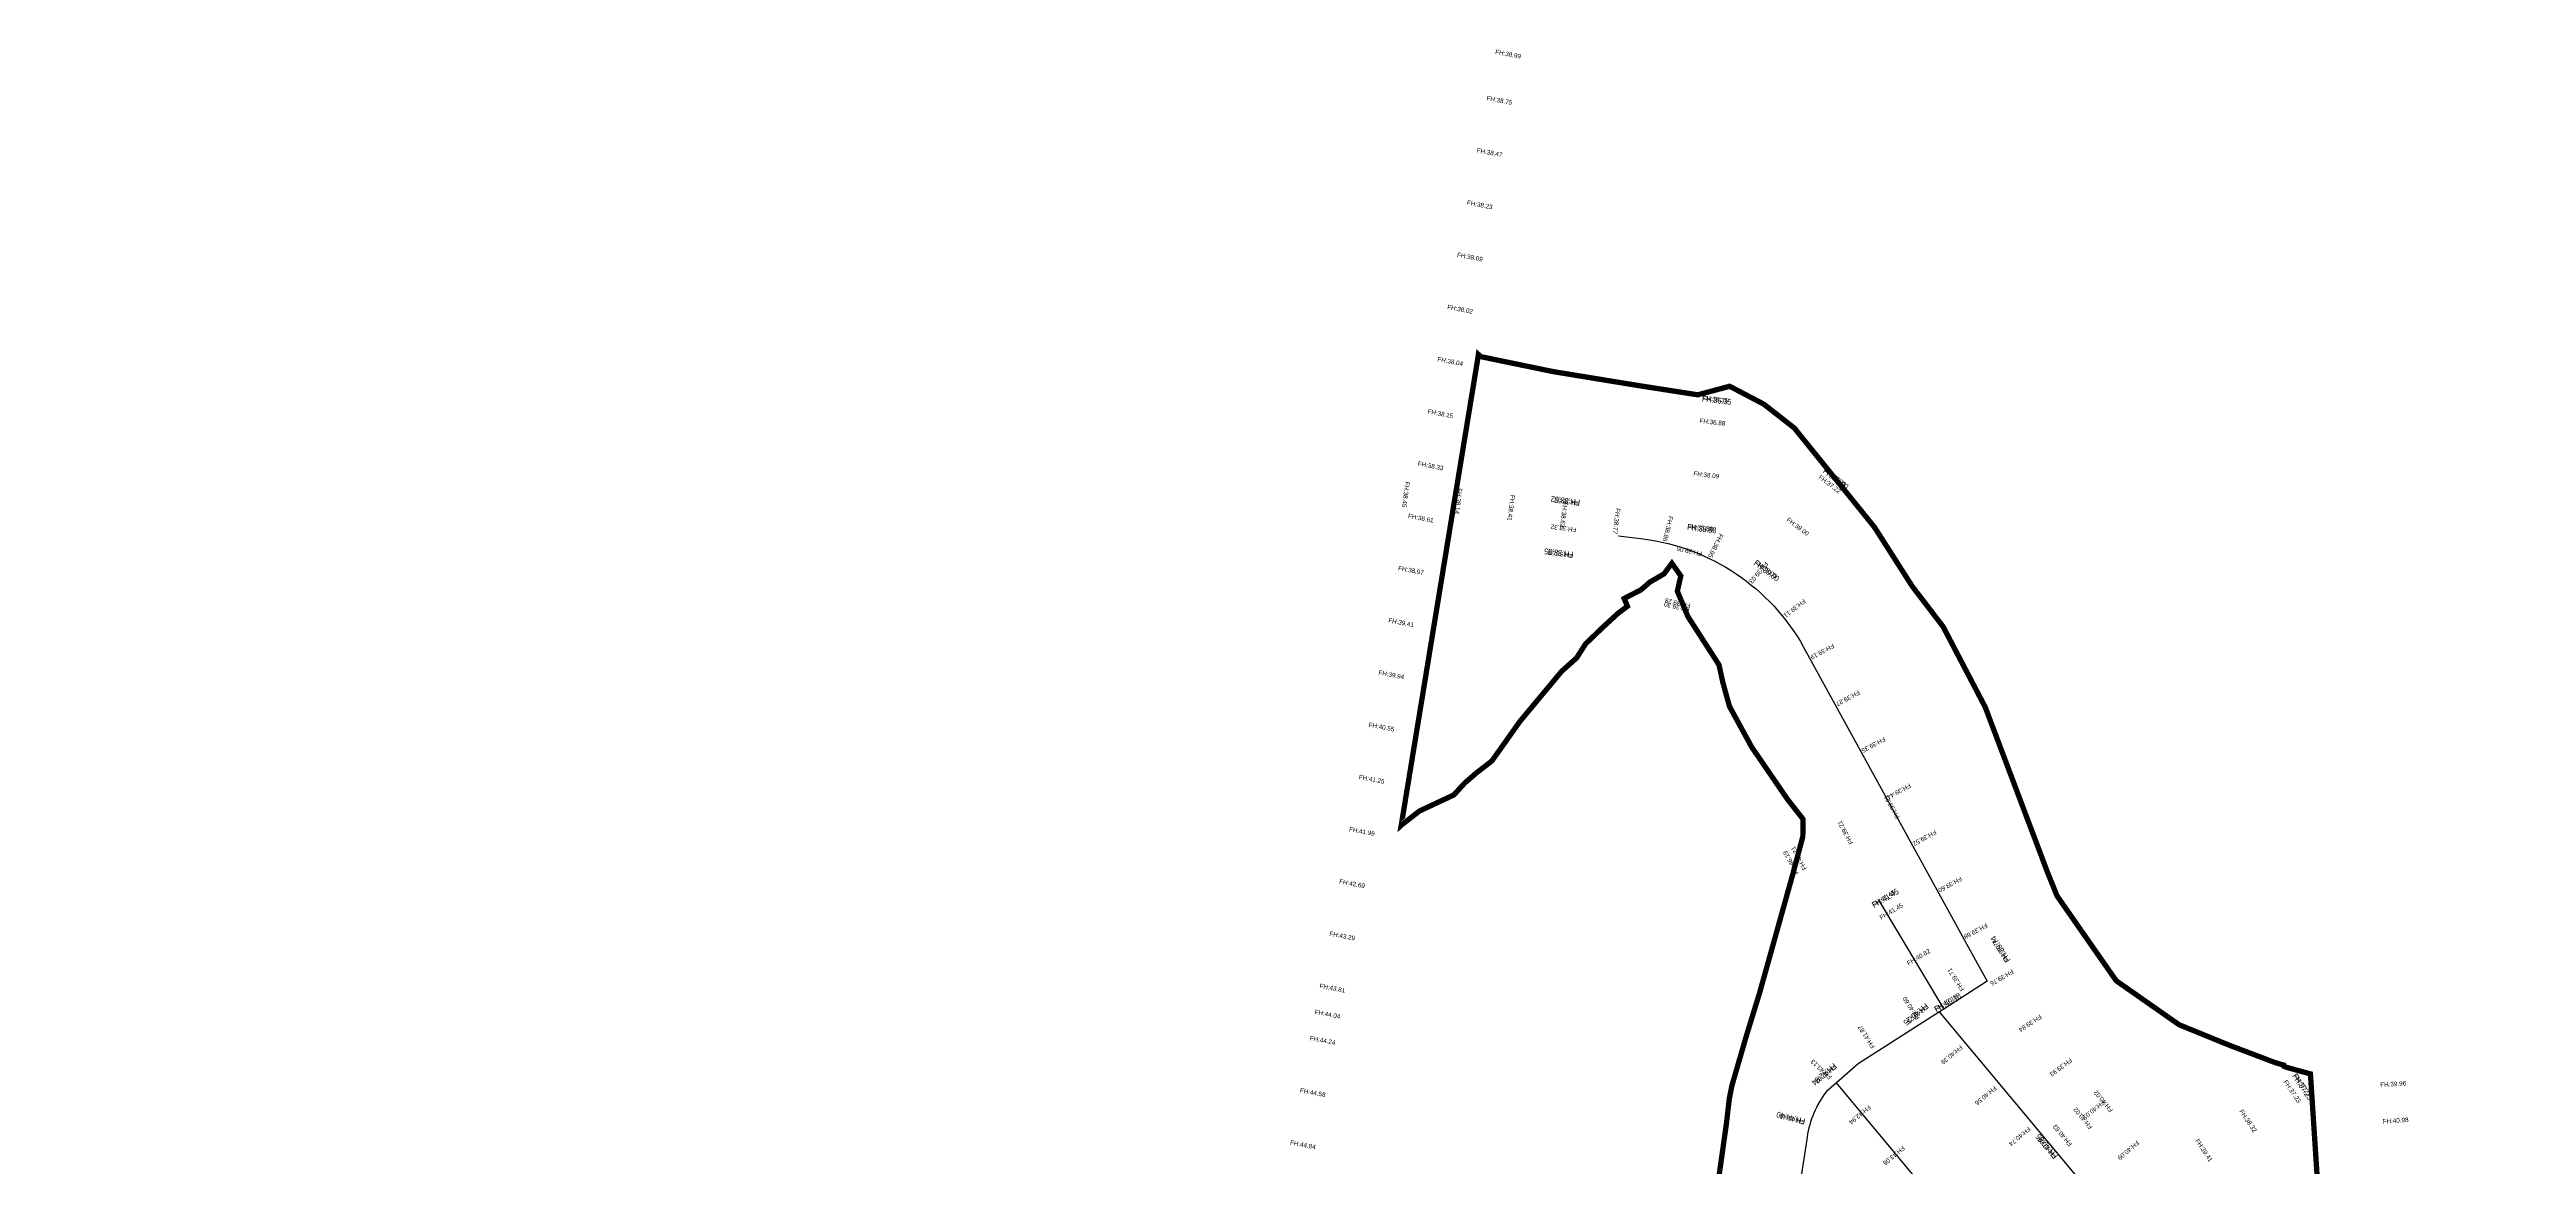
# Model space of a CAD drawing. Header units: millimetres. Extents: x 227572 to 269266, y 328772 to 433188.
# Drawn here: x 237642 to 238575, y 432768 to 433188 of the extents above; entities that cross this region are included whole.
import ezdxf
from ezdxf.enums import TextEntityAlignment as Align

# ---------------------------------------------------------------- set-up
doc = ezdxf.new("R2010")
doc.units = ezdxf.units.MM
doc.linetypes.add('PHANTOM2', pattern=[1.25, 0.625, -0.125, 0.125, -0.125, 0.125, -0.125])
for name, color, linetype in [('+++New_지구계(1안)', 1, 'Continuous'), ('L_diameter', 3, 'Continuous'), ('L_FH', 5, 'Continuous'), ('L_Junction', 1, 'Continuous'), ('L_pipeline', 4, 'Continuous'), ('L_Pipes', 2, 'Continuous'), ('도로체인계획고', 6, 'Continuous')]:
    doc.layers.add(name, color=color, linetype=linetype)
doc.styles.get("Standard").update_dxf_attribs({"font": 'arial.ttf'})

msp = doc.modelspace()

# ---------------------------------------------------------------- linework, layer by layer
at = {"layer": '+++New_지구계(1안)', "color": 1, "linetype": 'PHANTOM2', "ltscale": 40, "const_width": 2, "flags": 128}
msp.add_lwpolyline([(237830.7, 432053.68), (237828.11, 432063.92), (237824.36, 432073.08), (237821.98, 432078.87), (237817.45, 432089.93), (237817.17, 432090.6), (237814.61, 432099.3), (237805.51, 432117.13), (237796.76, 432135.51), (237786.42, 432154.21), (237762.48, 432191.02), (237736.63, 432225.02), (237728.99, 432233.96), (237703.07, 432261.19), (237676.92, 432279.39), (237647.28, 432291.84), (237643.48, 432293.74), (237650.81, 432327.51), (237651.86, 432330.53), (237658.08, 432348.52), (237658.99, 432351.14), (237682.11, 432343.01), (237685.56, 432341.65), (237713.84, 432329.67), (237716.66, 432328.47), (237738.66, 432319.13), (237781.52, 432300.92), (237792.14, 432296.65), (237823.76, 432283.94), (237825.72, 432283.15), (237859.85, 432272.9), (237877.43, 432267.61), (237896.83, 432263.64), (237900.33, 432262.92), (237905.42, 432261.88), (237918.68, 432259.17), (237921.81, 432258.53), (237939.94, 432254.81), (237950.22, 432252.71), (237953.36, 432252.07), (237954.57, 432251.82), (237962.18, 432256.14), (237962.18, 432256.14), (237966.49, 432258.59), (237976.62, 432264.34), (237976.62, 432264.34), (237985.62, 432269.45), (237992.05, 432268.14), (237995.3, 432267.47), (238002.47, 432266), (238005.52, 432265.38), (238020.28, 432262.36), (238020.29, 432262.36), (238021.37, 432262.13), (238022.92, 432267.04), (238024.22, 432271.15), (238031.49, 432292.31), (238031.61, 432292.68), (238034.14, 432300.56), (238035.81, 432306.72), (238037.12, 432311.55), (238040.58, 432325.97), (238043.38, 432337.64), (238043.82, 432339.48), (238049, 432366.13), (238055.05, 432397.26), (238058.39, 432414.43), (238058.95, 432417.31), (238061.72, 432431.58), (238061.72, 432431.57), (238063.75, 432442.03), (238070.55, 432477.45), (238077.33, 432512.78), (238081.88, 432536.49), (238092.02, 432589.32), (238097.33, 432588.57), (238115.98, 432585.43), (238144.81, 432581.2), (238167.15, 432576.67), (238185.56, 432572.95), (238187.83, 432572.49), (238204.27, 432569.16), (238225.42, 432564.88), (238237.14, 432572.34), (238237.85, 432575.28), (238243.26, 432593.47), (238243.69, 432595.36), (238252.43, 432634.32), (238257.79, 432658.18), (238262.22, 432673.18), (238262.83, 432675.25), (238264.43, 432695.42), (238265.56, 432704.66), (238268.57, 432718.93), (238267.94, 432727.81), (238267.89, 432731.15), (238267.79, 432737.09), (238270.07, 432757), (238273.88, 432783.91), (238274.35, 432787.98), (238275.01, 432793.63), (238275.98, 432798.47), (238281.48, 432817.39), (238281.48, 432817.39), (238281.48, 432817.39), (238286.39, 432833.31), (238287.86, 432838.56), (238299.06, 432878.58), (238302.68, 432892.17), (238302.8, 432898.73), (238297.02, 432906.07), (238283.43, 432925.89), (238275.05, 432941.21), (238272.54, 432950.29), (238271.11, 432956.83), (238259.4, 432975.01), (238255.43, 432984.54), (238256.73, 432990.3), (238253.37, 432995.06), (238250.41, 432991.06), (238245.16, 432988.03), (238241.74, 432985.07), (238235.39, 432981.8), (238236.62, 432978.87), (238233.02, 432976.17), (238226.75, 432970.39), (238220.85, 432964.7), (238217.51, 432959.47), (238211.8, 432954.35), (238196.13, 432935.54), (238187.99, 432924.06), (238185.6, 432920.69), (238179.62, 432916.05), (238175.29, 432912.29), (238171.27, 432907.88), (238158.34, 432901.83), (238151.59, 432896.6), (238151.44, 432896.46), (238157.82, 432935.33), (238159.39, 432944.88), (238162.5, 432963.88), (238163.32, 432968.87), (238163.32, 432968.87), (238180.35, 433072.61), (238180.49, 433073.65), (238181.41, 433072.82), (238191.77, 433070.68), (238203.41, 433068.28), (238208.68, 433067.19), (238232.6, 433063.28), (238241.85, 433061.77), (238258.11, 433059.24), (238263.1, 433058.46), (238264.34, 433058.79), (238268.12, 433059.8), (238275.13, 433061.68), (238288.01, 433054.93), (238290.11, 433053.29), (238299.47, 433045.98), (238329.65, 433008.67), (238343.87, 432986.43), (238355.52, 432971.2), (238371.4, 432940.88), (238387.79, 432897.43), (238391.54, 432887.51), (238391.54, 432887.51), (238392.91, 432883.87), (238394.87, 432878.66), (238398.45, 432869.85), (238398.99, 432869.08), (238420.71, 432837.94), (238444.42, 432821.37), (238463.28, 432813.68), (238480.85, 432807.02), (238483.78, 432806.21), (238483.83, 432805.77), (238484.79, 432805.37), (238490.12, 432803.9), (238493.87, 432802.88), (238500.24, 432705.44), (238505.97, 432617.55), (238506.06, 432616.22), (238506.51, 432609.33), (238506.65, 432607.2), (238506.65, 432607.2), (238507.04, 432601.22), (238508.3, 432581.89), (238509.43, 432564.6), (238509.43, 432564.6), (238509.64, 432561.47), (238510.94, 432541.49), (238510.94, 432541.49), (238511.05, 432539.85), (238511.36, 432534.98), (238508.41, 432534.81), (238507.16, 432519.88), (238507.62, 432508.72), (238508.29, 432497.82), (238509.72, 432483.69), (238510.08, 432480.16), (238508.39, 432461.8), (238510.13, 432433.57), (238510.94, 432418.65), (238512.88, 432403.63), (238512.23, 432398.76), (238510.34, 432383.75), (238506.68, 432381.06), (238507.63, 432378.03), (238508.33, 432375.14), (238506.5, 432367.78), (238506.04, 432365.92), (238499.41, 432347.98), (238495.32, 432341.35), (238493.45, 432338.23), (238480.29, 432316.3), (238478.6, 432313.48), (238475.63, 432310.14), (238475.62, 432310.13), (238461.65, 432294.83), (238445.39, 432281.14), (238444.81, 432280.66), (238429.28, 432267.07), (238427.99, 432259.33), (238427.87, 432251.83), (238427.42, 432222.21), (238433.69, 432215.73), (238442.37, 432206.38), (238428.46, 432184.76), (238433.08, 432155.2), (238437.81, 432141.77), (238435.67, 432121.18), (238442.54, 432102.86), (238444.27, 432100.54), (238446.22, 432094.86), (238439.58, 432078.63), (238431.73, 432056.12), (238432.34, 432046.85), (238436.51, 432040.26), (238453.51, 432036.51), (238454.99, 432033.83), (238431.12, 432027.01), (238432.19, 432018.15), (238434.13, 432015.73), (238438.19, 432014.75), (238447.29, 432010.42), (238458.54, 432002.3), (238464.84, 432000.5), (238473.43, 431997.49), (238486.01, 431994.56), (238495.07, 431994.99), (238499.43, 431993.18), (238513.9, 431981.89), (238526.7, 431972.96), (238540.09, 431951.32), (238541.43, 431943.48), (238542.77, 431935.16), (238545.56, 431915.11), (238547.24, 431903.97), (238548.82, 431893.64), (238550.09, 431877.64), (238552.53, 431879.39), (238552.72, 431875.95), (238554.32, 431847.17), (238555.66, 431822.94), (238561.51, 431717.83), (238562.69, 431696.59), (238565.51, 431645.08), (238567.17, 431614.87), (238568.52, 431590.24), (238569.04, 431580.76), (238570.43, 431555.29), (238570.88, 431547.17), (238571.03, 431544.43), (238572.07, 431525.4), (238572.19, 431523.2), (238573.2, 431504.71), (238572.69, 431503.52), (238573.41, 431503.37), (238573.63, 431475.86), (238574.03, 431448.27), (238574.2, 431436.43), (238574.22, 431431.74), (238574.23, 431429.89), (238574.15, 431423.34), (238573.96, 431416.8), (238573.65, 431410.26), (238573.22, 431403.73), (238572.68, 431397.21), (238572.03, 431390.7), (238570.57, 431379.01), (238566.35, 431349.62), (238561.62, 431316.69), (238561.62, 431316.69), (238554.78, 431270.44), (238545.56, 431227.89), (238543.11, 431232.63), (238543.05, 431239.34), (238543.04, 431240), (238543, 431244.93), (238542.88, 431258.4), (238542.8, 431267.05), (238542.6, 431292.24), (238539.12, 431310.14), (238537.32, 431318.8), (238535.43, 431322.1), (238523.78, 431342.48), (238522.56, 431342.48), (238516.21, 431342.5), (238500.81, 431342.54), (238462.83, 431361.09), (238460.38, 431362.29), (238457.1, 431363.82), (238457.1, 431363.82), (238452.02, 431366.2), (238444.39, 431369.92), (238436.8, 431374.36), (238432.13, 431377.09), (238412.58, 431382), (238374.25, 431388.05), (238368.15, 431382.82), (238368.15, 431382.82), (238318.78, 431340.45), (238299.87, 431356.29), (238292.84, 431347.49), (238272.8, 431322.4), (238218.31, 431314.72), (238218.3, 431314.72), (238218.3, 431314.72), (238204.9, 431312.31), (238190.64, 431309.74), (238180.21, 431307.83), (238176.13, 431307.09), (238173.91, 431306.68), (238169.31, 431306.91), (238154.92, 431304.86), (238152.56, 431304.52), (238140.13, 431254.54), (238093.37, 431256.25), (238084.73, 431256.56), (238071.76, 431257.04), (238046.39, 431235.45), (238033.03, 431232.45), (238030.82, 431231.96), (238029.86, 431231.74), (238015.26, 431228.47), (237982.47, 431232.35), (237933.02, 431213.7), (237905.36, 431189.41), (237901.96, 431186.42), (237896.6, 431181.71), (237884.05, 431171.62), (237881.78, 431169.92), (237880.51, 431168.96), (237880.25, 431174.85), (237880.25, 431174.85), (237877.99, 431224.26), (237877.73, 431231.36), (237877.67, 431232.93), (237876.74, 431264.77), (237874.78, 431298.82), (237874.64, 431302.44), (237874.34, 431310.02), (237873.65, 431343.87), (237873.11, 431356.49), (237873.11, 431356.49), (237872, 431382.85), (237871.66, 431391.88), (237871.06, 431408.08), (237870.81, 431414.82), (237870.59, 431420.79), (237869.75, 431437.55), (237869.75, 431437.55), (237869.7, 431451.02), (237869.5, 431454.84), (237869.34, 431458.66), (237868.95, 431467.66), (237868.86, 431469.87), (237868.67, 431472.92), (237867.7, 431488.3), (237866.33, 431507.75), (237865.7, 431516.7), (237865.1, 431528.3), (237864.86, 431532.85), (237864.03, 431572.68), (237864.18, 431572.38), (237863.93, 431577.3), (237863.05, 431609.63), (237858.9, 431666.47), (237855.6, 431721.74), (237853.75, 431752.12), (237855.03, 431754.66), (237858.21, 431760.96), (237857.63, 431768.63), (237857.66, 431768.66), (237856.68, 431782.33), (237853.37, 431827.27), (237853.37, 431827.27), (237853.22, 431829.34), (237851.66, 431850.27), (237851.26, 431855.65), (237850.35, 431867.83), (237847.91, 431897.35), (237848.85, 431898.21), (237847.64, 431904.25), (237847.14, 431906.72), (237846.81, 431914.29), (237845.5, 431931.31), (237839.9, 431950.26), (237839.11, 431974.09), (237834.94, 432002.14), (237831.07, 432027.5), (237830.96, 432035.07), (237830.96, 432035.07), (237830.7, 432053.68)], dxfattribs=at)
at = {"layer": 'L_pipeline'}
for points in [[(238233.3, 433005.42), (238242.51, 433004.25, -0.237885), (238303, 432963.48), (238367.05, 432846.78), (238372.11, 432837.72)], [(238447.12, 432703.57, 0.139653), (238436.46, 432727.61), (238354.21, 432826.29)], [(238315.32, 432799.54), (238311.56, 432796.27, 0.124598), (238304.28, 432779.1), (238298.02, 432738.47)]]:
    msp.add_lwpolyline(points, format="xyb", dxfattribs=at)
for points in [[(238331.32, 432868.18), (238355.76, 432827.28)], [(238372.11, 432837.72), (238355.76, 432827.28)], [(238355.76, 432827.28), (238354.21, 432826.29)], [(238354.21, 432826.29), (238323.51, 432806.69), (238315.32, 432799.54)], [(238395.32, 432703.57), (238315.32, 432799.54)]]:
    msp.add_lwpolyline(points, dxfattribs=at)

# ---------------------------------------------------------------- texts
at = {"layer": 'L_diameter'}
for s, rotation, p in [('80', 309.61604, (238317.09, 432937.82)), ('80', 300.85866, (238343.54, 432847.73)), ('80', 212.55857, (238354.98, 432826.79)), ('80', 212.55857, (238363.94, 432832.5)), ('100', 214.51665, (238334.28, 432813.56)), ('100', 254.18546, (238302.97, 432770.56))]:
    msp.add_text(s, height=0.1, rotation=rotation, dxfattribs=at).set_placement(p, align=Align.TOP_LEFT)
at = {"layer": 'L_FH'}
for s, p in [('38.77', (238233.3, 433005.42)), ('41.45', (238331.32, 432868.18)), ('39.71', (238372.11, 432837.72)), ('40.18', (238355.76, 432827.28)), ('40.18', (238354.21, 432826.29)), ('43.13', (238315.32, 432799.54))]:
    msp.add_text(s, height=0.1, dxfattribs=at).set_placement(p, align=Align.TOP_LEFT)
at = {"layer": 'L_Junction'}
for s, p in [('J73', (238233.3, 433005.42)), ('J09', (238331.32, 432868.18)), ('J72', (238372.11, 432837.72)), ('J79', (238355.76, 432827.28)), ('J81', (238354.21, 432826.29)), ('J80', (238315.32, 432799.54))]:
    msp.add_text(s, height=0.1, dxfattribs=at).set_placement(p)
at = {"layer": 'L_Pipes'}
for s, rotation, p in [('P106', 309.61604, (238317.09, 432937.82)), ('P035', 300.85866, (238343.54, 432847.73)), ('P110', 212.55857, (238354.98, 432826.79)), ('P058', 212.55857, (238363.94, 432832.5)), ('P111', 214.51665, (238334.28, 432813.56)), ('P104', 254.18546, (238302.97, 432770.56))]:
    msp.add_text(s, height=0.1, rotation=rotation, dxfattribs=at).set_placement(p)
at = {"layer": '도로체인계획고'}
for s, rotation, p in [('FH:38.99', 349.33947, (238186.73, 433186.77)), ('FH:38.75', 349.33947, (238183.46, 433169.37)), ('FH:38.47', 349.33947, (238179.76, 433149.72)), ('FH:38.23', 349.33947, (238176.06, 433130.06)), ('FH:38.09', 349.33947, (238172.36, 433110.41)), ('FH:38.02', 349.33947, (238168.66, 433090.75)), ('FH:38.04', 349.33947, (238164.96, 433071.1)), ('FH:38.15', 349.33947, (238161.26, 433051.44)), ('FH:36.35', 353.39412, (238264.7, 433056.54)), ('FH:36.88', 353.39412, (238263.7, 433047.91)), ('FH:38.33', 349.33947, (238157.56, 433031.79)), ('FH:38.45', 262.78411, (238152.94, 433025.92)), ('FH:38.14', 262.78411, (238172.78, 433023.41)), ('FH:38.09', 353.39412, (238261.4, 433028.04)), ('FH:37.22', 323.05172, (238308.38, 433027.09)), ('FH:35.00', 323.05172, (238310.38, 433029.75)), ('FH:38.61', 349.33947, (238153.86, 433012.13)), ('FH:38.41', 262.78411, (238192.62, 433020.9)), ('FH:38.52', 172.78411, (238218.8, 433018.38)), ('FH:38.63', 262.78411, (238212.46, 433018.39)), ('FH:38.77', 262.78411, (238232.3, 433015.87)), ('FH:38.32', 172.78411, (238217.54, 433008.46)), ('FH:38.86', 256.14942, (238252.2, 433012.98)), ('FH:38.88', 353.39412, (238259.1, 433008.17)), ('FH:38.95', 243.4523, (238271.3, 433006.43)), ('FH:39.00', 323.05172, (238296.36, 433011.1)), ('FH:38.35', 172.78411, (238216.31, 432998.75)), ('FH:39.05', 167.28267, (238264.9, 432999.35)), ('FH:39.03', 230.75517, (238288.49, 432995.85)), ('FH:39.00', 323.05172, (238284.34, 432995.12)), ('FH:38.97', 349.33947, (238150.16, 432992.48)), ('FH:39.30', 167.28267, (238260.17, 432978.37)), ('FH:39.28', 167.28267, (238260.5, 432979.84)), ('FH:39.11', 218.05805, (238302.93, 432981.75)), ('FH:39.41', 349.33947, (238146.46, 432972.82)), ('FH:39.19', 208.75656, (238313.92, 432964.89)), ('FH:39.94', 349.33947, (238142.76, 432953.17)), ('FH:39.27', 208.75656, (238323.55, 432947.36)), ('FH:40.55', 349.33947, (238139.06, 432933.51)), ('FH:39.35', 208.75656, (238333.17, 432929.82)), ('FH:41.25', 349.33947, (238135.36, 432913.86)), ('FH:39.44', 208.75656, (238342.79, 432912.29)), ('FH:39.21', 118.96166, (238339.28, 432899.54)), ('FH:41.99', 349.33947, (238131.66, 432894.2)), ('FH:39.21', 118.96166, (238321.79, 432889.85)), ('FH:39.52', 208.75656, (238352.41, 432894.75)), ('FH:46.19', 118.96166, (238301.3, 432878.52)), ('FH:44.21', 118.96166, (238304.29, 432880.17)), ('FH:42.69', 349.33947, (238127.96, 432874.55)), ('FH:39.60', 208.75656, (238362.03, 432877.22)), ('FH:41.45', 30.86244, (238329.28, 432865.74)), ('FH:41.45', 30.86244, (238332.23, 432860.8)), ('FH:43.29', 349.33947, (238124.26, 432854.89)), ('FH:39.68', 208.75656, (238371.66, 432859.69)), ('FH:40.82', 30.86244, (238342.49, 432843.63)), ('FH:39.74', 122.55857, (238380.51, 432845.45)), ('FH:43.81', 349.33947, (238120.56, 432835.24)), ('FH:39.71', 122.55857, (238363.65, 432834.69)), ('FH:39.76', 209.89471, (238381.46, 432842.28)), ('FH:44.04', 349.33947, (238118.71, 432825.41)), ('FH:40.60', 122.55857, (238346.8, 432823.93)), ('FH:40.25', 219.81295, (238349.18, 432829.19)), ('FH:40.18', 30.86244, (238352.75, 432826.46)), ('FH:41.87', 122.55857, (238329.94, 432813.16)), ('FH:39.84', 213.61008, (238391.93, 432825.32)), ('FH:44.24', 349.33947, (238116.86, 432815.58)), ('FH:43.13', 137.39609, (238313.78, 432801.88)), ('FH:40.39', 219.81295, (238361.99, 432813.83)), ('FH:39.93', 216.47666, (238403.3, 432808.93)), ('FH:42.83', 219.81295, (238314.61, 432806.63)), ('FH:37.23', 303.66264, (238483.64, 432799.87)), ('FH:37.23', 303.66264, (238487.39, 432802.37)), ('FH:39.96', 3.7347, (238520.23, 432797.9)), ('FH:44.58', 349.33947, (238113.16, 432795.93)), ('FH:42.94', 219.81295, (238327.41, 432791.27)), ('FH:40.56', 219.81295, (238374.79, 432798.46)), ('FH:40.02', 129.81295, (238411.94, 432782.95)), ('FH:40.01', 219.34324, (238415.48, 432793.13)), ('FH:40.02', 129.81295, (238419.62, 432789.36)), ('FH:38.32', 303.66264, (238466.99, 432788.78)), ('FH:44.40', 165.34526, (238303.66, 432785.4)), ('FH:40.74', 219.81295, (238387.6, 432783.1)), ('FH:40.63', 129.81295, (238404.25, 432776.55)), ('FH:40.98', 3.7347, (238521.13, 432784.16)), ('FH:44.84', 349.33947, (238109.46, 432776.28)), ('FH:43.06', 219.81295, (238340.22, 432775.91)), ('FH:40.85', 129.81295, (238398.45, 432771.71)), ('FH:40.85', 129.81295, (238398.45, 432771.71)), ('FH:40.09', 220.7607, (238428.43, 432777.92)), ('FH:39.41', 303.66264, (238450.34, 432777.7))]:
    msp.add_text(s, height=1.7, rotation=rotation, dxfattribs=at).set_placement(p)
at = {"layer": '도로체인계획고', "color": 250, "width": 0.7}
for s, rotation, p in [('FH:36.35', 353.39412, (238264.63, 433055.94)), ('FH:35.00', 323.05172, (238310.02, 433029.27)), ('FH:38.52', 172.78411, (238218.87, 433018.98)), ('FH:38.88', 353.39412, (238259.03, 433007.58)), ('FH:38.35', 172.78411, (238216.39, 432999.35)), ('FH:39.00', 323.05172, (238283.98, 432994.64)), ('FH:41.45', 30.86244, (238329.59, 432865.23)), ('FH:39.74', 122.55857, (238381.01, 432845.78)), ('FH:40.25', 219.81295, (238348.8, 432829.65)), ('FH:40.18', 30.86244, (238353.06, 432825.95)), ('FH:42.84', 219.81295, (238314.22, 432807.09)), ('FH:37.23', 303.66264, (238486.89, 432802.04)), ('FH:44.40', 165.34526, (238303.81, 432785.98)), ('FH:40.85', 129.81295, (238398.91, 432772.1)), ('FH:40.85', 129.81295, (238398.91, 432772.1))]:
    msp.add_text(s, height=2.2, rotation=rotation, dxfattribs=at).set_placement(p)

doc.saveas('drawing.dxf')
